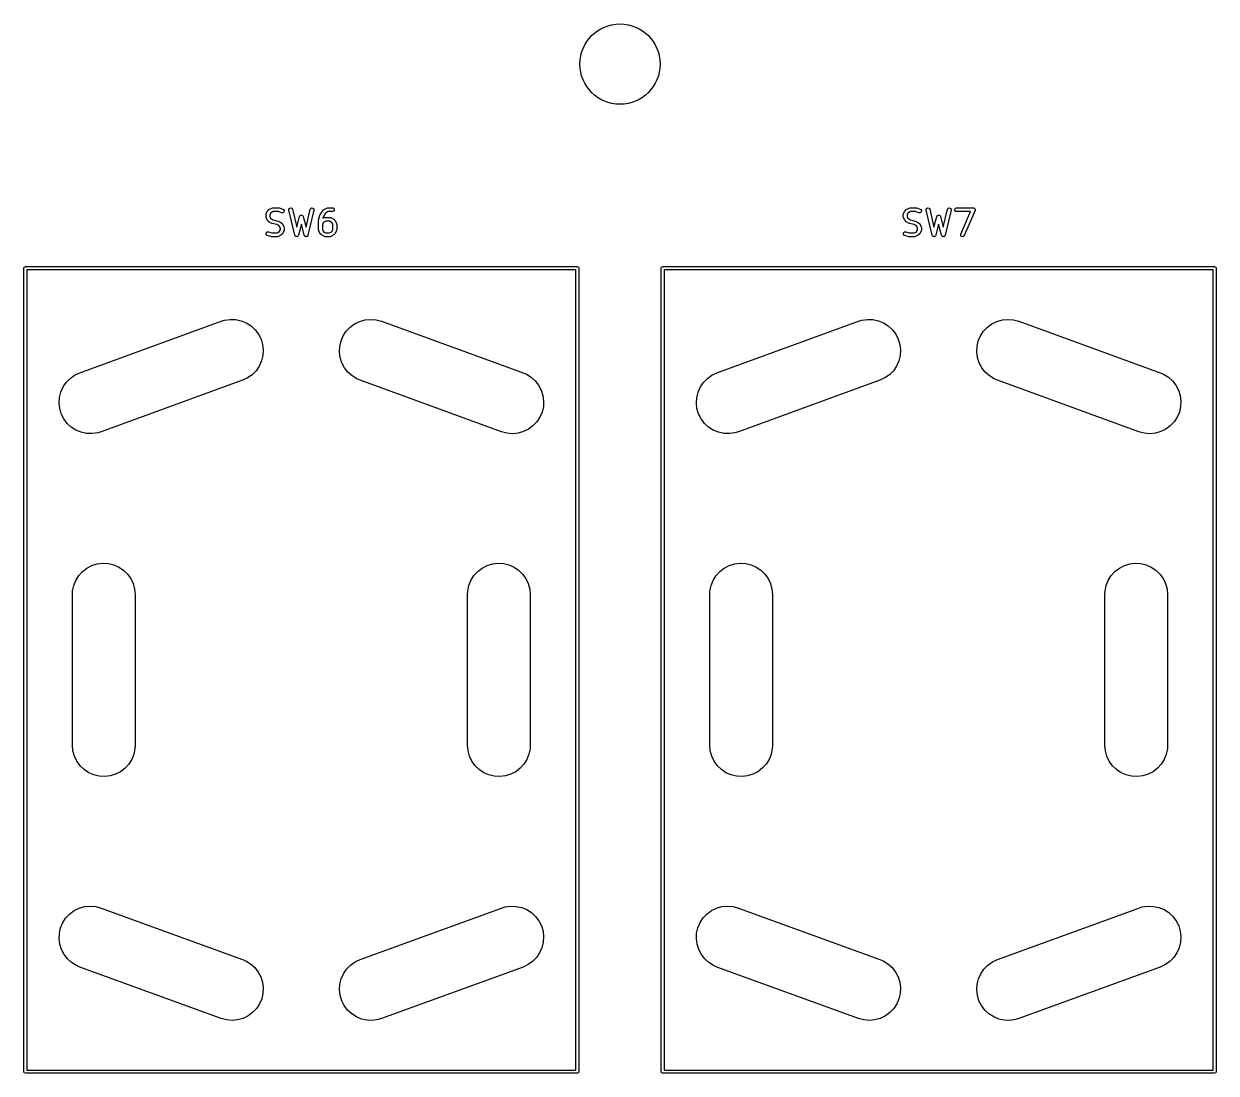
# Model space of a CAD drawing. Extents: x 14 to 417, y -162 to -101.
# Drawn here: x 166.74 to 214.26, y -143.06 to -101.27 of the extents above; entities that cross this region are included whole.
import ezdxf

# ---------------------------------------------------------------- set-up
doc = ezdxf.new("R2010")
doc.units = 0
doc.layers.add('BLACK', color=7, linetype='CONTINUOUS')

msp = doc.modelspace()

# ---------------------------------------------------------------- linework, layer by layer
at = {"layer": 'BLACK', "linetype": 'CONTINUOUS'}
for p, q in [((176.4, -108.829), (176.447, -108.734)), ((176.447, -108.734), (176.461, -108.716)), ((176.461, -108.715), (176.509, -108.667)), ((176.461, -108.716), (176.461, -108.715)), ((176.509, -108.667), (176.527, -108.654)), ((176.527, -108.654), (176.528, -108.653)), ((176.528, -108.653), (176.624, -108.605)), ((176.576, -108.812), (176.542, -108.881)), ((176.606, -108.782), (176.576, -108.812)), ((176.675, -108.747), (176.606, -108.782)), ((176.624, -108.605), (176.649, -108.598)), ((176.649, -108.598), (176.653, -108.599)), ((176.653, -108.599), (176.657, -108.597)), ((176.657, -108.597), (176.895, -108.597)), ((176.883, -108.747), (176.675, -108.747)), ((177.014, -108.791), (176.883, -108.747)), ((176.895, -108.597), (176.917, -108.601)), ((176.917, -108.601), (176.919, -108.601)), ((176.919, -108.601), (177.062, -108.649)), ((177.066, -108.79), (177.014, -108.791)), ((177.062, -108.649), (177.085, -108.661)), ((177.104, -108.756), (177.066, -108.79)), ((177.085, -108.661), (177.112, -108.705)), ((177.112, -108.705), (177.104, -108.756)), ((177.297, -108.664), (177.32, -108.618)), ((177.298, -108.69), (177.297, -108.664)), ((177.537, -109.69), (177.298, -108.69)), ((177.32, -108.618), (177.367, -108.598)), ((177.367, -108.598), (177.416, -108.612)), ((177.416, -108.612), (177.444, -108.655)), ((177.444, -108.655), (177.614, -109.366)), ((177.986, -109.366), (178.156, -108.655)), ((178.302, -108.69), (178.063, -109.69)), ((178.156, -108.655), (178.166, -108.631)), ((178.166, -108.631), (178.207, -108.601)), ((178.207, -108.601), (178.258, -108.604)), ((178.258, -108.604), (178.296, -108.639)), ((178.296, -108.639), (178.302, -108.69)), ((178.547, -108.869), (178.642, -108.726)), ((178.642, -108.726), (178.65, -108.718)), ((178.65, -108.718), (178.652, -108.715)), ((178.652, -108.715), (178.699, -108.667)), ((178.763, -108.815), (178.679, -108.941)), ((178.699, -108.667), (178.718, -108.654)), ((178.718, -108.654), (178.719, -108.653)), ((178.719, -108.653), (178.814, -108.605)), ((178.797, -108.782), (178.763, -108.815)), ((178.865, -108.747), (178.797, -108.782)), ((178.814, -108.605), (178.839, -108.598)), ((178.839, -108.598), (178.843, -108.599)), ((178.843, -108.599), (178.848, -108.597)), ((178.848, -108.597), (179.038, -108.597)), ((179.038, -108.747), (178.865, -108.747)), ((179.038, -108.597), (179.064, -108.602)), ((179.086, -108.73), (179.038, -108.747)), ((179.064, -108.602), (179.103, -108.635)), ((179.112, -108.685), (179.086, -108.73)), ((179.103, -108.635), (179.112, -108.685)), ((201.8, -108.829), (201.847, -108.734)), ((201.847, -108.734), (201.861, -108.716)), ((201.861, -108.715), (201.909, -108.667)), ((201.861, -108.716), (201.861, -108.715)), ((201.909, -108.667), (201.927, -108.654)), ((201.927, -108.654), (201.928, -108.653)), ((201.928, -108.653), (202.024, -108.605)), ((201.976, -108.812), (201.942, -108.881)), ((202.006, -108.782), (201.976, -108.812)), ((202.075, -108.747), (202.006, -108.782)), ((202.024, -108.605), (202.049, -108.598)), ((202.049, -108.598), (202.053, -108.599)), ((202.053, -108.599), (202.057, -108.597)), ((202.057, -108.597), (202.295, -108.597)), ((202.283, -108.747), (202.075, -108.747)), ((202.414, -108.791), (202.283, -108.747)), ((202.295, -108.597), (202.317, -108.601)), ((202.317, -108.601), (202.319, -108.601)), ((202.319, -108.601), (202.462, -108.649)), ((202.466, -108.79), (202.414, -108.791)), ((202.462, -108.649), (202.485, -108.661)), ((202.504, -108.756), (202.466, -108.79)), ((202.485, -108.661), (202.512, -108.705)), ((202.512, -108.705), (202.504, -108.756)), ((202.697, -108.664), (202.72, -108.618)), ((202.698, -108.69), (202.697, -108.664)), ((202.937, -109.69), (202.698, -108.69)), ((202.72, -108.618), (202.767, -108.598)), ((202.767, -108.598), (202.816, -108.612)), ((202.816, -108.612), (202.844, -108.655)), ((202.844, -108.655), (203.014, -109.366)), ((203.386, -109.366), (203.556, -108.655)), ((203.702, -108.69), (203.463, -109.69)), ((203.556, -108.655), (203.566, -108.631)), ((203.566, -108.631), (203.607, -108.601)), ((203.607, -108.601), (203.658, -108.604)), ((203.658, -108.604), (203.696, -108.639)), ((203.696, -108.639), (203.702, -108.69)), ((203.84, -108.659), (203.866, -108.615)), ((203.849, -108.71), (203.84, -108.659)), ((203.889, -108.743), (203.849, -108.71)), ((203.866, -108.615), (203.914, -108.597)), ((203.914, -108.747), (203.889, -108.743)), ((203.914, -108.597), (204.581, -108.597)), ((204.467, -108.747), (203.914, -108.747)), ((204.083, -109.643), (204.467, -108.747)), ((204.65, -108.702), (204.221, -109.702)), ((204.581, -108.597), (204.607, -108.602)), ((204.607, -108.602), (204.613, -108.608)), ((204.613, -108.608), (204.622, -108.61)), ((204.622, -108.61), (204.632, -108.624)), ((204.632, -108.624), (204.646, -108.635)), ((204.646, -108.635), (204.647, -108.644)), ((204.647, -108.644), (204.653, -108.651)), ((204.655, -108.685), (204.65, -108.693)), ((204.65, -108.693), (204.65, -108.702)), ((204.653, -108.651), (204.652, -108.668)), ((204.652, -108.668), (204.655, -108.685)), ((176.392, -108.863), (176.396, -108.837)), ((176.392, -108.958), (176.392, -108.863)), ((176.393, -108.962), (176.392, -108.958)), ((176.392, -108.967), (176.393, -108.962)), ((176.4, -108.992), (176.392, -108.967)), ((176.396, -108.837), (176.399, -108.834)), ((176.399, -108.834), (176.4, -108.829)), ((176.447, -109.087), (176.4, -108.992)), ((176.448, -109.088), (176.447, -109.087)), ((176.461, -109.106), (176.448, -109.088)), ((176.509, -109.154), (176.461, -109.106)), ((176.51, -109.155), (176.509, -109.154)), ((176.528, -109.168), (176.51, -109.155)), ((176.624, -109.216), (176.528, -109.168)), ((176.542, -108.881), (176.542, -108.94)), ((176.542, -108.94), (176.576, -109.009)), ((176.576, -109.009), (176.606, -109.039)), ((176.606, -109.039), (176.683, -109.078)), ((176.627, -109.216), (176.624, -109.216)), ((176.639, -109.221), (176.627, -109.216)), ((176.821, -109.267), (176.639, -109.221)), ((176.683, -109.078), (176.866, -109.123)), ((176.898, -109.305), (176.821, -109.267)), ((176.866, -109.123), (176.878, -109.129)), ((176.878, -109.129), (176.881, -109.129)), ((176.881, -109.129), (176.976, -109.177)), ((176.976, -109.177), (176.994, -109.19)), ((176.994, -109.19), (176.996, -109.191)), ((176.996, -109.191), (177.044, -109.238)), ((177.044, -109.238), (177.056, -109.257)), ((177.056, -109.257), (177.058, -109.258)), ((177.058, -109.258), (177.105, -109.353)), ((177.614, -109.366), (177.728, -108.939)), ((177.8, -109.249), (177.682, -109.692)), ((177.728, -108.939), (177.739, -108.915)), ((177.739, -108.915), (177.744, -108.911)), ((177.744, -108.911), (177.747, -108.905)), ((177.747, -108.905), (177.765, -108.897)), ((177.765, -108.897), (177.781, -108.886)), ((177.781, -108.886), (177.787, -108.886)), ((177.787, -108.886), (177.794, -108.883)), ((177.794, -108.883), (177.812, -108.888)), ((177.918, -109.692), (177.8, -109.249)), ((177.812, -108.888), (177.832, -108.89)), ((177.832, -108.89), (177.836, -108.895)), ((177.836, -108.895), (177.843, -108.897)), ((177.843, -108.897), (177.854, -108.913)), ((177.854, -108.913), (177.868, -108.926)), ((177.868, -108.926), (177.869, -108.933)), ((177.869, -108.933), (177.872, -108.939)), ((177.872, -108.939), (177.986, -109.366)), ((178.487, -109.101), (178.49, -109.086)), ((178.487, -109.482), (178.487, -109.101)), ((178.489, -109.083), (178.537, -108.892)), ((178.49, -109.086), (178.489, -109.083)), ((178.537, -108.892), (178.547, -108.869)), ((178.547, -108.869), (178.547, -108.869)), ((178.671, -109.193), (178.637, -109.262)), ((178.637, -109.262), (178.637, -109.464)), ((178.679, -108.941), (178.661, -109.015)), ((178.661, -109.015), (178.719, -108.986)), ((178.702, -109.163), (178.671, -109.193)), ((178.77, -109.128), (178.702, -109.163)), ((178.719, -108.986), (178.744, -108.979)), ((178.744, -108.979), (178.748, -108.98)), ((178.748, -108.98), (178.752, -108.978)), ((178.752, -108.978), (178.943, -108.978)), ((178.925, -109.128), (178.77, -109.128)), ((178.994, -109.163), (178.925, -109.128)), ((178.943, -108.978), (178.969, -108.983)), ((178.969, -108.983), (178.972, -108.986)), ((178.972, -108.986), (178.976, -108.986)), ((178.976, -108.986), (179.072, -109.034)), ((179.024, -109.193), (178.994, -109.163)), ((179.058, -109.262), (179.024, -109.193)), ((179.058, -109.464), (179.058, -109.262)), ((179.072, -109.034), (179.09, -109.047)), ((179.09, -109.047), (179.091, -109.048)), ((179.091, -109.048), (179.139, -109.096)), ((179.139, -109.096), (179.152, -109.114)), ((179.152, -109.114), (179.153, -109.115)), ((179.153, -109.115), (179.2, -109.21)), ((179.2, -109.21), (179.208, -109.235)), ((179.208, -109.235), (179.207, -109.24)), ((179.207, -109.24), (179.208, -109.244)), ((179.208, -109.244), (179.208, -109.482)), ((201.792, -108.863), (201.796, -108.837)), ((201.792, -108.958), (201.792, -108.863)), ((201.793, -108.962), (201.792, -108.958)), ((201.792, -108.967), (201.793, -108.962)), ((201.8, -108.992), (201.792, -108.967)), ((201.796, -108.837), (201.799, -108.834)), ((201.799, -108.834), (201.8, -108.829)), ((201.847, -109.087), (201.8, -108.992)), ((201.848, -109.088), (201.847, -109.087)), ((201.861, -109.106), (201.848, -109.088)), ((201.909, -109.154), (201.861, -109.106)), ((201.91, -109.155), (201.909, -109.154)), ((201.928, -109.168), (201.91, -109.155)), ((202.024, -109.216), (201.928, -109.168)), ((201.942, -108.881), (201.942, -108.94)), ((201.942, -108.94), (201.976, -109.009)), ((201.976, -109.009), (202.006, -109.039)), ((202.006, -109.039), (202.083, -109.078)), ((202.027, -109.216), (202.024, -109.216)), ((202.039, -109.221), (202.027, -109.216)), ((202.221, -109.267), (202.039, -109.221)), ((202.083, -109.078), (202.266, -109.123)), ((202.298, -109.305), (202.221, -109.267)), ((202.266, -109.123), (202.278, -109.129)), ((202.278, -109.129), (202.281, -109.129)), ((202.281, -109.129), (202.376, -109.177)), ((202.376, -109.177), (202.394, -109.19)), ((202.394, -109.19), (202.396, -109.191)), ((202.396, -109.191), (202.444, -109.238)), ((202.444, -109.238), (202.456, -109.257)), ((202.456, -109.257), (202.458, -109.258)), ((202.458, -109.258), (202.505, -109.353)), ((203.014, -109.366), (203.128, -108.939)), ((203.2, -109.249), (203.082, -109.692)), ((203.128, -108.939), (203.139, -108.915)), ((203.139, -108.915), (203.144, -108.911)), ((203.144, -108.911), (203.147, -108.905)), ((203.147, -108.905), (203.165, -108.897)), ((203.165, -108.897), (203.181, -108.886)), ((203.181, -108.886), (203.187, -108.886)), ((203.187, -108.886), (203.194, -108.883)), ((203.194, -108.883), (203.212, -108.888)), ((203.318, -109.692), (203.2, -109.249)), ((203.212, -108.888), (203.232, -108.89)), ((203.232, -108.89), (203.236, -108.895)), ((203.236, -108.895), (203.243, -108.897)), ((203.243, -108.897), (203.254, -108.913)), ((203.254, -108.913), (203.268, -108.926)), ((203.268, -108.926), (203.269, -108.933)), ((203.269, -108.933), (203.272, -108.939)), ((203.272, -108.939), (203.386, -109.366)), ((176.393, -109.64), (176.401, -109.589)), ((176.42, -109.684), (176.393, -109.64)), ((176.401, -109.589), (176.439, -109.555)), ((176.443, -109.696), (176.42, -109.684)), ((176.439, -109.555), (176.49, -109.554)), ((176.586, -109.744), (176.443, -109.696)), ((176.49, -109.554), (176.622, -109.597)), ((176.587, -109.743), (176.586, -109.744)), ((176.61, -109.747), (176.587, -109.743)), ((176.848, -109.747), (176.61, -109.747)), ((176.622, -109.597), (176.83, -109.597)), ((176.83, -109.597), (176.898, -109.563)), ((176.852, -109.746), (176.848, -109.747)), ((176.856, -109.747), (176.852, -109.746)), ((176.881, -109.739), (176.856, -109.747)), ((176.976, -109.692), (176.881, -109.739)), ((176.929, -109.336), (176.898, -109.305)), ((176.898, -109.563), (176.929, -109.533)), ((176.963, -109.404), (176.929, -109.336)), ((176.929, -109.533), (176.963, -109.464)), ((176.963, -109.464), (176.963, -109.404)), ((176.978, -109.691), (176.976, -109.692)), ((176.996, -109.678), (176.978, -109.691)), ((177.044, -109.63), (176.996, -109.678)), ((177.058, -109.611), (177.044, -109.629)), ((177.044, -109.629), (177.044, -109.63)), ((177.105, -109.515), (177.058, -109.611)), ((177.105, -109.353), (177.113, -109.378)), ((177.106, -109.511), (177.105, -109.515)), ((177.109, -109.508), (177.106, -109.511)), ((177.113, -109.482), (177.109, -109.508)), ((177.113, -109.378), (177.112, -109.382)), ((177.112, -109.382), (177.113, -109.387)), ((177.113, -109.387), (177.113, -109.482)), ((177.541, -109.696), (177.537, -109.69)), ((177.542, -109.704), (177.541, -109.696)), ((177.555, -109.717), (177.542, -109.704)), ((177.565, -109.733), (177.555, -109.717)), ((177.572, -109.735), (177.565, -109.733)), ((177.578, -109.74), (177.572, -109.735)), ((177.596, -109.742), (177.578, -109.74)), ((177.614, -109.747), (177.596, -109.742)), ((177.621, -109.744), (177.614, -109.747)), ((177.629, -109.745), (177.621, -109.744)), ((177.644, -109.734), (177.629, -109.745)), ((177.661, -109.727), (177.644, -109.734)), ((177.665, -109.72), (177.661, -109.727)), ((177.671, -109.715), (177.665, -109.72)), ((177.682, -109.692), (177.671, -109.715)), ((177.923, -109.698), (177.918, -109.692)), ((177.923, -109.706), (177.923, -109.698)), ((177.937, -109.719), (177.923, -109.706)), ((177.947, -109.734), (177.937, -109.719)), ((177.955, -109.736), (177.947, -109.734)), ((177.961, -109.741), (177.955, -109.736)), ((177.979, -109.742), (177.961, -109.741)), ((177.997, -109.747), (177.979, -109.742)), ((178.004, -109.744), (177.997, -109.747)), ((178.012, -109.744), (178.004, -109.744)), ((178.027, -109.733), (178.012, -109.744)), ((178.043, -109.725), (178.027, -109.733)), ((178.047, -109.718), (178.043, -109.725)), ((178.053, -109.714), (178.047, -109.718)), ((178.063, -109.69), (178.053, -109.714)), ((178.488, -109.486), (178.487, -109.482)), ((178.487, -109.49), (178.488, -109.486)), ((178.495, -109.515), (178.487, -109.49)), ((178.542, -109.611), (178.495, -109.515)), ((178.544, -109.612), (178.542, -109.611)), ((178.556, -109.63), (178.544, -109.612)), ((178.604, -109.678), (178.556, -109.63)), ((178.606, -109.678), (178.604, -109.678)), ((178.624, -109.692), (178.606, -109.678)), ((178.719, -109.739), (178.624, -109.692)), ((178.637, -109.464), (178.671, -109.533)), ((178.671, -109.533), (178.702, -109.563)), ((178.702, -109.563), (178.77, -109.597)), ((178.723, -109.74), (178.719, -109.739)), ((178.727, -109.743), (178.723, -109.74)), ((178.752, -109.747), (178.727, -109.743)), ((178.943, -109.747), (178.752, -109.747)), ((178.77, -109.597), (178.925, -109.597)), ((178.925, -109.597), (178.994, -109.563)), ((178.947, -109.746), (178.943, -109.747)), ((178.951, -109.747), (178.947, -109.746)), ((178.976, -109.739), (178.951, -109.747)), ((179.072, -109.692), (178.976, -109.739)), ((178.994, -109.563), (179.024, -109.533)), ((179.024, -109.533), (179.058, -109.464)), ((179.073, -109.691), (179.072, -109.692)), ((179.091, -109.678), (179.073, -109.691)), ((179.139, -109.63), (179.091, -109.678)), ((179.153, -109.611), (179.139, -109.629)), ((179.139, -109.629), (179.139, -109.63)), ((179.2, -109.515), (179.153, -109.611)), ((179.201, -109.511), (179.2, -109.515)), ((179.204, -109.508), (179.201, -109.511)), ((179.208, -109.482), (179.204, -109.508)), ((201.793, -109.64), (201.801, -109.589)), ((201.82, -109.684), (201.793, -109.64)), ((201.801, -109.589), (201.839, -109.555)), ((201.843, -109.696), (201.82, -109.684)), ((201.839, -109.555), (201.89, -109.554)), ((201.986, -109.744), (201.843, -109.696)), ((201.89, -109.554), (202.022, -109.597)), ((201.987, -109.743), (201.986, -109.744)), ((202.01, -109.747), (201.987, -109.743)), ((202.248, -109.747), (202.01, -109.747)), ((202.022, -109.597), (202.23, -109.597)), ((202.23, -109.597), (202.298, -109.563)), ((202.252, -109.746), (202.248, -109.747)), ((202.256, -109.747), (202.252, -109.746)), ((202.281, -109.739), (202.256, -109.747)), ((202.376, -109.692), (202.281, -109.739)), ((202.329, -109.336), (202.298, -109.305)), ((202.298, -109.563), (202.329, -109.533)), ((202.363, -109.404), (202.329, -109.336)), ((202.329, -109.533), (202.363, -109.464)), ((202.363, -109.464), (202.363, -109.404)), ((202.378, -109.691), (202.376, -109.692)), ((202.396, -109.678), (202.378, -109.691)), ((202.444, -109.63), (202.396, -109.678)), ((202.458, -109.611), (202.444, -109.629)), ((202.444, -109.629), (202.444, -109.63)), ((202.505, -109.515), (202.458, -109.611)), ((202.505, -109.353), (202.513, -109.378)), ((202.506, -109.511), (202.505, -109.515)), ((202.509, -109.508), (202.506, -109.511)), ((202.513, -109.482), (202.509, -109.508)), ((202.513, -109.378), (202.512, -109.382)), ((202.512, -109.382), (202.513, -109.387)), ((202.513, -109.387), (202.513, -109.482)), ((202.941, -109.696), (202.937, -109.69)), ((202.942, -109.704), (202.941, -109.696)), ((202.955, -109.717), (202.942, -109.704)), ((202.965, -109.733), (202.955, -109.717)), ((202.972, -109.735), (202.965, -109.733)), ((202.978, -109.74), (202.972, -109.735)), ((202.996, -109.742), (202.978, -109.74)), ((203.014, -109.747), (202.996, -109.742)), ((203.021, -109.744), (203.014, -109.747)), ((203.029, -109.745), (203.021, -109.744)), ((203.044, -109.734), (203.029, -109.745)), ((203.061, -109.727), (203.044, -109.734)), ((203.065, -109.72), (203.061, -109.727)), ((203.071, -109.715), (203.065, -109.72)), ((203.082, -109.692), (203.071, -109.715)), ((203.323, -109.698), (203.318, -109.692)), ((203.323, -109.706), (203.323, -109.698)), ((203.337, -109.719), (203.323, -109.706)), ((203.347, -109.734), (203.337, -109.719)), ((203.355, -109.736), (203.347, -109.734)), ((203.361, -109.741), (203.355, -109.736)), ((203.379, -109.742), (203.361, -109.741)), ((203.397, -109.747), (203.379, -109.742)), ((203.404, -109.744), (203.397, -109.747)), ((203.412, -109.744), (203.404, -109.744)), ((203.427, -109.733), (203.412, -109.744)), ((203.443, -109.725), (203.427, -109.733)), ((203.447, -109.718), (203.443, -109.725)), ((203.453, -109.714), (203.447, -109.718)), ((203.463, -109.69), (203.453, -109.714)), ((204.081, -109.694), (204.083, -109.643)), ((204.111, -109.735), (204.081, -109.694)), ((204.161, -109.747), (204.111, -109.735)), ((204.207, -109.724), (204.161, -109.747)), ((204.221, -109.702), (204.207, -109.724)), ((166.74, -111), (166.758, -110.958)), ((166.74, -143), (166.74, -111)), ((166.758, -110.958), (166.8, -110.94)), ((166.8, -110.94), (188.8, -110.94)), ((166.86, -111.06), (166.86, -142.94)), ((188.74, -111.06), (166.86, -111.06)), ((188.74, -142.94), (188.74, -111.06)), ((188.8, -110.94), (188.842, -110.958)), ((188.842, -110.958), (188.86, -111)), ((188.86, -111), (188.86, -143)), ((192.14, -111), (192.158, -110.958)), ((192.14, -143), (192.14, -111)), ((192.158, -110.958), (192.2, -110.94)), ((192.2, -110.94), (214.2, -110.94)), ((192.26, -111.06), (192.26, -142.94)), ((214.14, -111.06), (192.26, -111.06)), ((214.14, -142.94), (214.14, -111.06)), ((214.2, -110.94), (214.242, -110.958)), ((214.242, -110.958), (214.26, -111)), ((214.26, -111), (214.26, -143)), ((174.604, -113.115), (174.741, -113.074)), ((174.741, -113.074), (174.961, -113.042)), ((174.961, -113.042), (175.183, -113.049)), ((175.183, -113.049), (175.401, -113.096)), ((175.401, -113.096), (175.606, -113.18)), ((180.125, -113.121), (180.339, -113.061)), ((180.339, -113.061), (180.56, -113.04)), ((180.56, -113.04), (180.782, -113.058)), ((180.782, -113.058), (180.996, -113.115)), ((200.004, -113.115), (200.141, -113.074)), ((200.141, -113.074), (200.361, -113.042)), ((200.361, -113.042), (200.583, -113.049)), ((200.583, -113.049), (200.801, -113.096)), ((200.801, -113.096), (201.006, -113.18)), ((205.525, -113.121), (205.739, -113.061)), ((205.739, -113.061), (205.96, -113.04)), ((205.96, -113.04), (206.182, -113.058)), ((206.182, -113.058), (206.396, -113.115)), ((168.965, -115.167), (174.604, -113.115)), ((175.606, -113.18), (175.794, -113.3)), ((175.794, -113.3), (175.957, -113.45)), ((175.957, -113.45), (176.091, -113.628)), ((179.469, -113.695), (179.592, -113.51)), ((179.592, -113.51), (179.746, -113.349)), ((179.746, -113.349), (179.925, -113.218)), ((179.925, -113.218), (180.125, -113.121)), ((180.996, -113.115), (186.635, -115.167)), ((194.365, -115.167), (200.004, -113.115)), ((201.006, -113.18), (201.194, -113.3)), ((201.194, -113.3), (201.357, -113.45)), ((201.357, -113.45), (201.491, -113.628)), ((204.869, -113.695), (204.992, -113.51)), ((204.992, -113.51), (205.146, -113.349)), ((205.146, -113.349), (205.325, -113.218)), ((205.325, -113.218), (205.525, -113.121)), ((206.396, -113.115), (212.035, -115.167)), ((176.091, -113.628), (176.192, -113.826)), ((176.192, -113.826), (176.256, -114.039)), ((176.256, -114.039), (176.281, -114.259)), ((179.331, -114.116), (179.381, -113.9)), ((179.381, -113.9), (179.469, -113.695)), ((201.491, -113.628), (201.592, -113.826)), ((201.592, -113.826), (201.656, -114.039)), ((201.656, -114.039), (201.681, -114.259)), ((204.731, -114.116), (204.781, -113.9)), ((204.781, -113.9), (204.869, -113.695)), ((176.266, -114.481), (176.213, -114.697)), ((176.281, -114.259), (176.266, -114.481)), ((179.32, -114.338), (179.331, -114.116)), ((179.348, -114.558), (179.32, -114.338)), ((201.666, -114.481), (201.613, -114.697)), ((201.681, -114.259), (201.666, -114.481)), ((204.72, -114.338), (204.731, -114.116)), ((204.748, -114.558), (204.72, -114.338)), ((176.122, -114.9), (175.997, -115.083)), ((176.213, -114.697), (176.122, -114.9)), ((179.415, -114.77), (179.348, -114.558)), ((179.518, -114.967), (179.415, -114.77)), ((179.655, -115.142), (179.518, -114.967)), ((201.522, -114.9), (201.397, -115.083)), ((201.613, -114.697), (201.522, -114.9)), ((204.815, -114.77), (204.748, -114.558)), ((204.918, -114.967), (204.815, -114.77)), ((205.055, -115.142), (204.918, -114.967)), ((168.427, -115.549), (168.583, -115.39)), ((168.583, -115.39), (168.764, -115.262)), ((168.764, -115.262), (168.965, -115.167)), ((175.459, -115.465), (169.82, -117.517)), ((175.66, -115.37), (175.459, -115.465)), ((175.841, -115.242), (175.66, -115.37)), ((175.997, -115.083), (175.841, -115.242)), ((179.82, -115.291), (179.655, -115.142)), ((180.009, -115.408), (179.82, -115.291)), ((180.141, -115.465), (180.009, -115.408)), ((185.78, -117.517), (180.141, -115.465)), ((186.635, -115.167), (186.767, -115.224)), ((186.767, -115.224), (186.956, -115.341)), ((186.956, -115.341), (187.121, -115.49)), ((193.827, -115.549), (193.983, -115.39)), ((193.983, -115.39), (194.164, -115.262)), ((194.164, -115.262), (194.365, -115.167)), ((200.859, -115.465), (195.22, -117.517)), ((201.06, -115.37), (200.859, -115.465)), ((201.241, -115.242), (201.06, -115.37)), ((201.397, -115.083), (201.241, -115.242)), ((205.22, -115.291), (205.055, -115.142)), ((205.409, -115.408), (205.22, -115.291)), ((205.541, -115.465), (205.409, -115.408)), ((211.18, -117.517), (205.541, -115.465)), ((212.035, -115.167), (212.167, -115.224)), ((212.167, -115.224), (212.356, -115.341)), ((212.356, -115.341), (212.521, -115.49)), ((168.158, -116.151), (168.211, -115.935)), ((168.211, -115.935), (168.302, -115.732)), ((168.302, -115.732), (168.427, -115.549)), ((187.121, -115.49), (187.258, -115.665)), ((187.258, -115.665), (187.361, -115.862)), ((187.361, -115.862), (187.428, -116.074)), ((193.558, -116.151), (193.611, -115.935)), ((193.611, -115.935), (193.702, -115.732)), ((193.702, -115.732), (193.827, -115.549)), ((212.521, -115.49), (212.658, -115.665)), ((212.658, -115.665), (212.761, -115.862)), ((212.761, -115.862), (212.828, -116.074)), ((168.143, -116.373), (168.158, -116.151)), ((168.168, -116.593), (168.143, -116.373)), ((187.428, -116.074), (187.456, -116.294)), ((187.456, -116.294), (187.445, -116.516)), ((193.543, -116.373), (193.558, -116.151)), ((193.568, -116.593), (193.543, -116.373)), ((212.828, -116.074), (212.856, -116.294)), ((212.856, -116.294), (212.845, -116.516)), ((168.232, -116.806), (168.168, -116.593)), ((168.333, -117.004), (168.232, -116.806)), ((187.395, -116.732), (187.307, -116.937)), ((187.445, -116.516), (187.395, -116.732)), ((193.632, -116.806), (193.568, -116.593)), ((193.733, -117.004), (193.632, -116.806)), ((212.795, -116.732), (212.707, -116.937)), ((212.845, -116.516), (212.795, -116.732)), ((168.467, -117.182), (168.333, -117.004)), ((168.63, -117.332), (168.467, -117.182)), ((168.818, -117.452), (168.63, -117.332)), ((187.03, -117.283), (186.851, -117.414)), ((187.184, -117.122), (187.03, -117.283)), ((187.307, -116.937), (187.184, -117.122)), ((193.867, -117.182), (193.733, -117.004)), ((194.03, -117.332), (193.867, -117.182)), ((194.218, -117.452), (194.03, -117.332)), ((212.43, -117.283), (212.251, -117.414)), ((212.584, -117.122), (212.43, -117.283)), ((212.707, -116.937), (212.584, -117.122)), ((169.023, -117.536), (168.818, -117.452)), ((169.241, -117.583), (169.023, -117.536)), ((169.463, -117.59), (169.241, -117.583)), ((169.683, -117.558), (169.463, -117.59)), ((169.82, -117.517), (169.683, -117.558)), ((185.994, -117.574), (185.78, -117.517)), ((186.216, -117.592), (185.994, -117.574)), ((186.437, -117.571), (186.216, -117.592)), ((186.651, -117.511), (186.437, -117.571)), ((186.851, -117.414), (186.651, -117.511)), ((194.423, -117.536), (194.218, -117.452)), ((194.641, -117.583), (194.423, -117.536)), ((194.863, -117.59), (194.641, -117.583)), ((195.083, -117.558), (194.863, -117.59)), ((195.22, -117.517), (195.083, -117.558)), ((211.394, -117.574), (211.18, -117.517)), ((211.616, -117.592), (211.394, -117.574)), ((211.837, -117.571), (211.616, -117.592)), ((212.051, -117.511), (211.837, -117.571)), ((212.251, -117.414), (212.051, -117.511)), ((169.08, -123.08), (169.256, -122.945)), ((169.256, -122.945), (169.454, -122.843)), ((169.454, -122.843), (169.666, -122.777)), ((169.666, -122.777), (169.887, -122.751)), ((169.887, -122.751), (170.109, -122.763)), ((170.109, -122.763), (170.325, -122.815)), ((170.325, -122.815), (170.528, -122.905)), ((170.528, -122.905), (170.713, -123.029)), ((170.713, -123.029), (170.872, -123.183)), ((184.828, -123.08), (185.004, -122.945)), ((185.004, -122.945), (185.202, -122.843)), ((185.202, -122.843), (185.414, -122.777)), ((185.414, -122.777), (185.635, -122.751)), ((185.635, -122.751), (185.857, -122.763)), ((185.857, -122.763), (186.073, -122.815)), ((186.073, -122.815), (186.276, -122.905)), ((186.276, -122.905), (186.461, -123.029)), ((186.461, -123.029), (186.62, -123.183)), ((194.48, -123.08), (194.656, -122.945)), ((194.656, -122.945), (194.854, -122.843)), ((194.854, -122.843), (195.066, -122.777)), ((195.066, -122.777), (195.287, -122.751)), ((195.287, -122.751), (195.509, -122.763)), ((195.509, -122.763), (195.725, -122.815)), ((195.725, -122.815), (195.928, -122.905)), ((195.928, -122.905), (196.113, -123.029)), ((196.113, -123.029), (196.272, -123.183)), ((210.228, -123.08), (210.404, -122.945)), ((210.404, -122.945), (210.602, -122.843)), ((210.602, -122.843), (210.814, -122.777)), ((210.814, -122.777), (211.035, -122.751)), ((211.035, -122.751), (211.257, -122.763)), ((211.257, -122.763), (211.473, -122.815)), ((211.473, -122.815), (211.676, -122.905)), ((211.676, -122.905), (211.861, -123.029)), ((211.861, -123.029), (212.02, -123.183)), ((168.729, -123.639), (168.812, -123.433)), ((168.812, -123.433), (168.93, -123.244)), ((168.93, -123.244), (169.08, -123.08)), ((170.872, -123.183), (171.002, -123.364)), ((171.002, -123.364), (171.098, -123.564)), ((184.477, -123.639), (184.56, -123.433)), ((184.56, -123.433), (184.678, -123.244)), ((184.678, -123.244), (184.828, -123.08)), ((186.62, -123.183), (186.75, -123.364)), ((186.75, -123.364), (186.846, -123.564)), ((194.129, -123.639), (194.212, -123.433)), ((194.212, -123.433), (194.33, -123.244)), ((194.33, -123.244), (194.48, -123.08)), ((196.272, -123.183), (196.402, -123.364)), ((196.402, -123.364), (196.498, -123.564)), ((209.877, -123.639), (209.96, -123.433)), ((209.96, -123.433), (210.078, -123.244)), ((210.078, -123.244), (210.228, -123.08)), ((212.02, -123.183), (212.15, -123.364)), ((212.15, -123.364), (212.246, -123.564)), ((168.676, -124), (168.684, -123.856)), ((168.676, -130), (168.676, -124)), ((168.684, -123.856), (168.729, -123.639)), ((171.098, -123.564), (171.156, -123.779)), ((171.156, -123.779), (171.176, -124)), ((171.176, -124), (171.176, -130)), ((184.424, -124), (184.432, -123.856)), ((184.424, -130), (184.424, -124)), ((184.432, -123.856), (184.477, -123.639)), ((186.846, -123.564), (186.904, -123.779)), ((186.904, -123.779), (186.924, -124)), ((186.924, -124), (186.924, -130)), ((194.076, -124), (194.084, -123.856)), ((194.076, -130), (194.076, -124)), ((194.084, -123.856), (194.129, -123.639)), ((196.498, -123.564), (196.556, -123.779)), ((196.556, -123.779), (196.576, -124)), ((196.576, -124), (196.576, -130)), ((209.824, -124), (209.832, -123.856)), ((209.824, -130), (209.824, -124)), ((209.832, -123.856), (209.877, -123.639)), ((212.246, -123.564), (212.304, -123.779)), ((212.304, -123.779), (212.324, -124)), ((212.324, -124), (212.324, -130)), ((168.696, -130.221), (168.676, -130)), ((171.168, -130.144), (171.123, -130.361)), ((171.176, -130), (171.168, -130.144)), ((184.444, -130.221), (184.424, -130)), ((186.916, -130.144), (186.871, -130.361)), ((186.924, -130), (186.916, -130.144)), ((194.096, -130.221), (194.076, -130)), ((196.568, -130.144), (196.523, -130.361)), ((196.576, -130), (196.568, -130.144)), ((209.844, -130.221), (209.824, -130)), ((212.316, -130.144), (212.271, -130.361)), ((212.324, -130), (212.316, -130.144)), ((168.754, -130.436), (168.696, -130.221)), ((168.85, -130.636), (168.754, -130.436)), ((168.98, -130.817), (168.85, -130.636)), ((171.04, -130.567), (170.922, -130.756)), ((171.123, -130.361), (171.04, -130.567)), ((184.502, -130.436), (184.444, -130.221)), ((184.598, -130.636), (184.502, -130.436)), ((184.728, -130.817), (184.598, -130.636)), ((186.788, -130.567), (186.67, -130.756)), ((186.871, -130.361), (186.788, -130.567)), ((194.154, -130.436), (194.096, -130.221)), ((194.25, -130.636), (194.154, -130.436)), ((194.38, -130.817), (194.25, -130.636)), ((196.44, -130.567), (196.322, -130.756)), ((196.523, -130.361), (196.44, -130.567)), ((209.902, -130.436), (209.844, -130.221)), ((209.998, -130.636), (209.902, -130.436)), ((210.128, -130.817), (209.998, -130.636)), ((212.188, -130.567), (212.07, -130.756)), ((212.271, -130.361), (212.188, -130.567)), ((169.139, -130.971), (168.98, -130.817)), ((169.324, -131.095), (169.139, -130.971)), ((169.527, -131.185), (169.324, -131.095)), ((170.596, -131.055), (170.398, -131.157)), ((170.772, -130.92), (170.596, -131.055)), ((170.922, -130.756), (170.772, -130.92)), ((184.887, -130.971), (184.728, -130.817)), ((185.072, -131.095), (184.887, -130.971)), ((185.275, -131.185), (185.072, -131.095)), ((186.344, -131.055), (186.146, -131.157)), ((186.52, -130.92), (186.344, -131.055)), ((186.67, -130.756), (186.52, -130.92)), ((194.539, -130.971), (194.38, -130.817)), ((194.724, -131.095), (194.539, -130.971)), ((194.927, -131.185), (194.724, -131.095)), ((195.996, -131.055), (195.798, -131.157)), ((196.172, -130.92), (195.996, -131.055)), ((196.322, -130.756), (196.172, -130.92)), ((210.287, -130.971), (210.128, -130.817)), ((210.472, -131.095), (210.287, -130.971)), ((210.675, -131.185), (210.472, -131.095)), ((211.744, -131.055), (211.546, -131.157)), ((211.92, -130.92), (211.744, -131.055)), ((212.07, -130.756), (211.92, -130.92)), ((169.743, -131.237), (169.527, -131.185)), ((169.965, -131.249), (169.743, -131.237)), ((170.186, -131.223), (169.965, -131.249)), ((170.398, -131.157), (170.186, -131.223)), ((185.491, -131.237), (185.275, -131.185)), ((185.713, -131.249), (185.491, -131.237)), ((185.934, -131.223), (185.713, -131.249)), ((186.146, -131.157), (185.934, -131.223)), ((195.143, -131.237), (194.927, -131.185)), ((195.365, -131.249), (195.143, -131.237)), ((195.586, -131.223), (195.365, -131.249)), ((195.798, -131.157), (195.586, -131.223)), ((210.891, -131.237), (210.675, -131.185)), ((211.113, -131.249), (210.891, -131.237)), ((211.334, -131.223), (211.113, -131.249)), ((211.546, -131.157), (211.334, -131.223)), ((168.416, -136.878), (168.57, -136.717)), ((168.57, -136.717), (168.749, -136.586)), ((168.749, -136.586), (168.949, -136.489)), ((168.949, -136.489), (169.163, -136.429)), ((169.163, -136.429), (169.384, -136.408)), ((169.384, -136.408), (169.606, -136.426)), ((169.606, -136.426), (169.82, -136.483)), ((169.82, -136.483), (175.459, -138.535)), ((180.141, -138.535), (185.78, -136.483)), ((185.78, -136.483), (185.917, -136.442)), ((185.917, -136.442), (186.137, -136.41)), ((186.137, -136.41), (186.359, -136.417)), ((186.359, -136.417), (186.577, -136.464)), ((186.577, -136.464), (186.782, -136.548)), ((186.782, -136.548), (186.97, -136.668)), ((186.97, -136.668), (187.133, -136.818)), ((187.133, -136.818), (187.267, -136.996)), ((193.816, -136.878), (193.97, -136.717)), ((193.97, -136.717), (194.149, -136.586)), ((194.149, -136.586), (194.349, -136.489)), ((194.349, -136.489), (194.563, -136.429)), ((194.563, -136.429), (194.784, -136.408)), ((194.784, -136.408), (195.006, -136.426)), ((195.006, -136.426), (195.22, -136.483)), ((195.22, -136.483), (200.859, -138.535)), ((205.541, -138.535), (211.18, -136.483)), ((211.18, -136.483), (211.317, -136.442)), ((211.317, -136.442), (211.537, -136.41)), ((211.537, -136.41), (211.759, -136.417)), ((211.759, -136.417), (211.977, -136.464)), ((211.977, -136.464), (212.182, -136.548)), ((212.182, -136.548), (212.37, -136.668)), ((212.37, -136.668), (212.533, -136.818)), ((212.533, -136.818), (212.667, -136.996)), ((168.155, -137.484), (168.205, -137.268)), ((168.205, -137.268), (168.293, -137.063)), ((168.293, -137.063), (168.416, -136.878)), ((187.267, -136.996), (187.368, -137.194)), ((187.368, -137.194), (187.432, -137.407)), ((193.555, -137.484), (193.605, -137.268)), ((193.605, -137.268), (193.693, -137.063)), ((193.693, -137.063), (193.816, -136.878)), ((212.667, -136.996), (212.768, -137.194)), ((212.768, -137.194), (212.832, -137.407)), ((168.144, -137.706), (168.155, -137.484)), ((168.172, -137.926), (168.144, -137.706)), ((187.432, -137.407), (187.457, -137.627)), ((187.457, -137.627), (187.442, -137.849)), ((193.544, -137.706), (193.555, -137.484)), ((193.572, -137.926), (193.544, -137.706)), ((212.832, -137.407), (212.857, -137.627)), ((212.857, -137.627), (212.842, -137.849)), ((168.239, -138.138), (168.172, -137.926)), ((168.342, -138.335), (168.239, -138.138)), ((187.298, -138.268), (187.173, -138.451)), ((187.389, -138.065), (187.298, -138.268)), ((187.442, -137.849), (187.389, -138.065)), ((193.639, -138.138), (193.572, -137.926)), ((193.742, -138.335), (193.639, -138.138)), ((212.698, -138.268), (212.573, -138.451)), ((212.789, -138.065), (212.698, -138.268)), ((212.842, -137.849), (212.789, -138.065)), ((168.479, -138.51), (168.342, -138.335)), ((168.644, -138.659), (168.479, -138.51)), ((168.833, -138.776), (168.644, -138.659)), ((175.459, -138.535), (175.591, -138.592)), ((175.591, -138.592), (175.78, -138.709)), ((175.78, -138.709), (175.945, -138.858)), ((179.603, -138.917), (179.759, -138.758)), ((179.759, -138.758), (179.94, -138.63)), ((179.94, -138.63), (180.141, -138.535)), ((186.836, -138.738), (186.635, -138.833)), ((187.017, -138.61), (186.836, -138.738)), ((187.173, -138.451), (187.017, -138.61)), ((193.879, -138.51), (193.742, -138.335)), ((194.044, -138.659), (193.879, -138.51)), ((194.233, -138.776), (194.044, -138.659)), ((200.859, -138.535), (200.991, -138.592)), ((200.991, -138.592), (201.18, -138.709)), ((201.18, -138.709), (201.345, -138.858)), ((205.003, -138.917), (205.159, -138.758)), ((205.159, -138.758), (205.34, -138.63)), ((205.34, -138.63), (205.541, -138.535)), ((212.236, -138.738), (212.035, -138.833)), ((212.417, -138.61), (212.236, -138.738)), ((212.573, -138.451), (212.417, -138.61)), ((168.965, -138.833), (168.833, -138.776)), ((174.604, -140.885), (168.965, -138.833)), ((175.945, -138.858), (176.082, -139.033)), ((176.082, -139.033), (176.185, -139.23)), ((176.185, -139.23), (176.252, -139.442)), ((179.387, -139.303), (179.478, -139.1)), ((179.478, -139.1), (179.603, -138.917)), ((186.635, -138.833), (180.996, -140.885)), ((194.365, -138.833), (194.233, -138.776)), ((200.004, -140.885), (194.365, -138.833)), ((201.345, -138.858), (201.482, -139.033)), ((201.482, -139.033), (201.585, -139.23)), ((201.585, -139.23), (201.652, -139.442)), ((204.787, -139.303), (204.878, -139.1)), ((204.878, -139.1), (205.003, -138.917)), ((212.035, -138.833), (206.396, -140.885)), ((176.252, -139.442), (176.28, -139.662)), ((176.28, -139.662), (176.269, -139.884)), ((179.319, -139.741), (179.334, -139.519)), ((179.334, -139.519), (179.387, -139.303)), ((201.652, -139.442), (201.68, -139.662)), ((201.68, -139.662), (201.669, -139.884)), ((204.719, -139.741), (204.734, -139.519)), ((204.734, -139.519), (204.787, -139.303)), ((176.219, -140.1), (176.131, -140.305)), ((176.269, -139.884), (176.219, -140.1)), ((179.344, -139.961), (179.319, -139.741)), ((179.408, -140.174), (179.344, -139.961)), ((179.509, -140.372), (179.408, -140.174)), ((201.619, -140.1), (201.531, -140.305)), ((201.669, -139.884), (201.619, -140.1)), ((204.744, -139.961), (204.719, -139.741)), ((204.808, -140.174), (204.744, -139.961)), ((204.909, -140.372), (204.808, -140.174)), ((175.854, -140.651), (175.675, -140.782)), ((176.008, -140.49), (175.854, -140.651)), ((176.131, -140.305), (176.008, -140.49)), ((179.643, -140.55), (179.509, -140.372)), ((179.806, -140.7), (179.643, -140.55)), ((201.254, -140.651), (201.075, -140.782)), ((201.408, -140.49), (201.254, -140.651)), ((201.531, -140.305), (201.408, -140.49)), ((205.043, -140.55), (204.909, -140.372)), ((205.206, -140.7), (205.043, -140.55)), ((174.818, -140.942), (174.604, -140.885)), ((175.04, -140.96), (174.818, -140.942)), ((175.261, -140.939), (175.04, -140.96)), ((175.475, -140.879), (175.261, -140.939)), ((175.675, -140.782), (175.475, -140.879)), ((179.994, -140.82), (179.806, -140.7)), ((180.199, -140.904), (179.994, -140.82)), ((180.417, -140.951), (180.199, -140.904)), ((180.639, -140.958), (180.417, -140.951)), ((180.859, -140.926), (180.639, -140.958)), ((180.996, -140.885), (180.859, -140.926)), ((200.218, -140.942), (200.004, -140.885)), ((200.44, -140.96), (200.218, -140.942)), ((200.661, -140.939), (200.44, -140.96)), ((200.875, -140.879), (200.661, -140.939)), ((201.075, -140.782), (200.875, -140.879)), ((205.394, -140.82), (205.206, -140.7)), ((205.599, -140.904), (205.394, -140.82)), ((205.817, -140.951), (205.599, -140.904)), ((206.039, -140.958), (205.817, -140.951)), ((206.259, -140.926), (206.039, -140.958)), ((206.396, -140.885), (206.259, -140.926)), ((166.758, -143.042), (166.74, -143)), ((166.86, -142.94), (188.74, -142.94)), ((188.86, -143), (188.842, -143.042)), ((192.158, -143.042), (192.14, -143)), ((192.26, -142.94), (214.14, -142.94)), ((214.26, -143), (214.242, -143.042)), ((166.8, -143.06), (166.758, -143.042)), ((188.8, -143.06), (166.8, -143.06)), ((188.842, -143.042), (188.8, -143.06)), ((192.2, -143.06), (192.158, -143.042)), ((214.2, -143.06), (192.2, -143.06)), ((214.242, -143.042), (214.2, -143.06))]:
    msp.add_line(p, q, dxfattribs=at)
at = {"layer": 'BLACK'}
msp.add_circle((190.5, -102.87), 1.6, dxfattribs=at)

doc.saveas('drawing.dxf')
